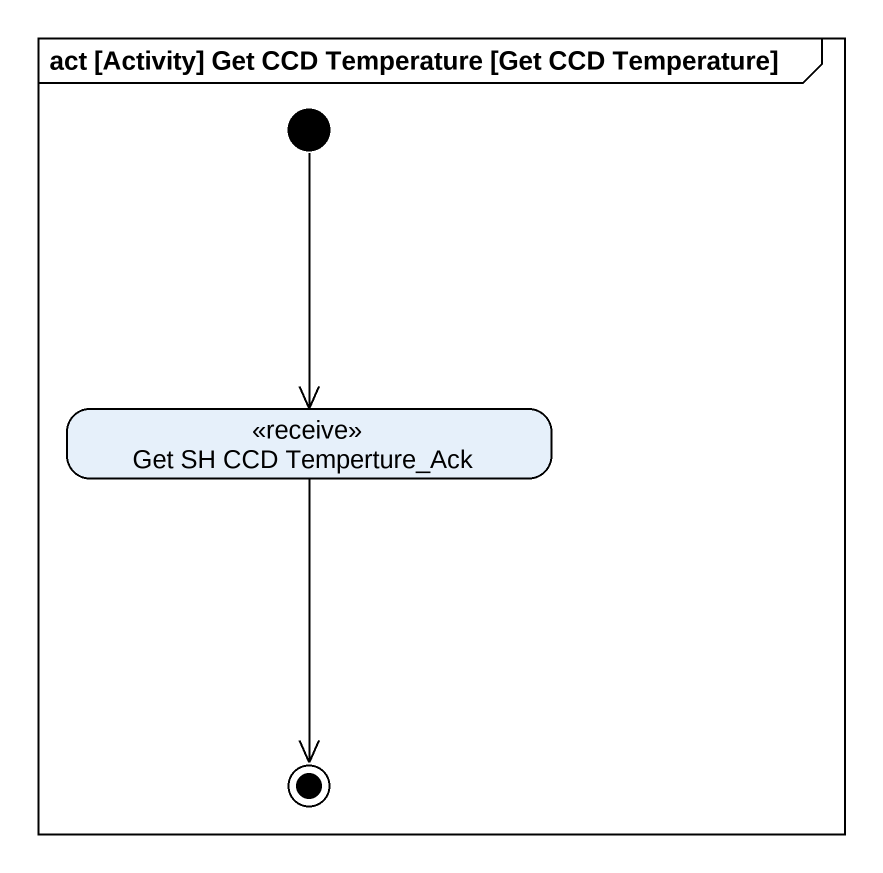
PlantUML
@startuml
mainframe act [Activity] Get CCD Temperature [Get CCD Temperature]
hide empty description
state "Get SH CCD Temperture_Ack" as Get_SH_CCD_Temperture_Ack <<receive>>
[*] --> Get_SH_CCD_Temperture_Ack
Get_SH_CCD_Temperture_Ack --> [*]
@enduml
